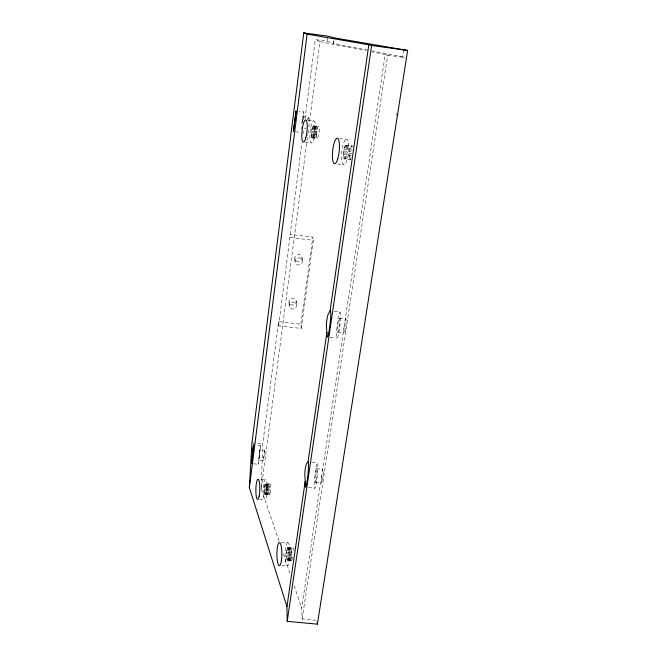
<?xml version="1.0" encoding="UTF-8"?>
<svg xmlns="http://www.w3.org/2000/svg" width="657" height="657" viewBox="0 0 657 657"><rect width="100%" height="100%" fill="white"/><g stroke="black" fill="none" stroke-linecap="round" stroke-linejoin="round"><path stroke-width="0.49" stroke-dasharray="3.29 2.46" d="M278.995 541.138L261.248 488.816L262.71 443.992L278.609 321.618L300.89 324.197L301.235 328.459L278.642 325.847L278.609 321.618M344.235 326.11L345.114 320.649A7.071 0.788 -83.4 0 1 346.14 322.185A7.071 0.788 -83.4 0 1 344.597 332.401A7.071 0.788 -83.4 0 1 344.112 327.276L344.235 326.11L321.593 476.424A6.849 0.706 -84.4 0 0 321.831 482.805A6.849 0.706 -84.4 0 0 323.228 473.533A6.849 0.706 -84.4 0 0 322.497 470.412L322.341 471.143M343.266 154.567L344.243 147.735L345.237 145.599L346.239 145.189C348.161 149.328 347.479 155.348 344.744 158.994L343.849 158.419L343.266 154.567L351.618 155.43M316.222 134.792L317.027 128.813L317.807 126.9L318.596 126.489C320.082 130.168 319.466 135.17 317.356 138.52L316.658 138.077L316.222 134.792L311.09 134.225L311.311 131.129L313.044 125.914L318.596 126.489M291.93 560.347L287.544 560.38C285.524 556.816 285.852 551.716 287.323 547.938L292.94 547.766L294.147 551.133M287.544 560.38L288.563 558.754L289.023 554.36L288.661 549.81L287.684 547.782M287.183 560.084L292.439 560.043L291.453 553.761L291.913 549.424L292.94 547.766M311.09 134.225L311.508 137.518L312.19 137.954C314.26 134.578 314.875 129.61 313.414 125.906M269.764 494.91L268.984 493.358L268.713 489.531L269.354 484.751L270.224 484.11L270.996 489.317L270.06 494.696L264.796 494.688L264.065 489.473L264.976 484.119L269.937 483.954M265.083 494.861L265.371 494.647C266.446 491.354 267.021 486.911 265.264 483.897M308.01 120.584L308.215 117.316L303.107 116.642L301.908 124.477M301.259 128.698L301.415 127.171M302.721 121.315L303.107 116.642M303.107 119.664L303.731 111.838L298.935 111.205M301.785 123.836L303.731 111.838M278.642 325.847L301.809 143.07M303 133.938L303.394 130.891M304.971 118.72L315.261 39.576L327.367 41.243L333.584 43.526L334.224 38.82M261.248 488.816L307.846 134.135M307.985 133.125L308.65 128.041M308.782 127.023L320 41.654L315.261 39.576M327.367 41.243L327.909 37.211M367.575 50.104L333.493 43.518L334.126 38.804M300.89 324.197L312.814 237.193L289.942 234.393M301.235 328.459L313.348 240.314L312.814 237.193M316.132 620.298L302.154 618.993L301.678 607.996L321.716 475.29M344.925 321.544L385.24 54.49L372.19 51.928M302.154 618.993L387.687 55.213L385.24 54.49M404.556 57.397L402.667 56.888L403.8 49.628M396.426 115.451L396.738 113.423M307.698 119.615L308.215 117.316M253.405 463.776L258.365 464.294L258.727 462.512L260.443 445.725L256.493 445.298M345.237 145.599L352.563 146.322L351.635 145.788C348.9 149.435 348.218 155.413 350.14 159.544L350.633 159.602L344.268 158.937M259.909 449.971L258.809 460.007L263.424 460.491L264.213 455.145L264.516 450.456L259.909 449.971L258.809 460.007M264.516 450.456L263.424 460.491M260.443 445.725L258.365 464.294M281.96 565.669L287.487 565.62M288.957 555.986L293.367 555.962M286.378 556.964L291.609 556.931M288.801 557.489L293.211 557.456M286.583 558.31L291.823 558.278M288.563 558.754L292.086 558.729M286.854 559.378L292.102 559.337M288.259 559.69L292.661 559.665M287.914 560.249L292.308 560.216M286.444 550.697L291.675 550.681M288.875 551.157L293.268 551.133M286.288 552.184L291.519 552.159M288.998 552.709L293.4 552.685M286.222 553.794L291.453 553.761M289.023 554.36L293.433 554.336M286.255 555.42L291.486 555.395M287.323 547.938L292.562 547.913M288.045 548.061L293.309 548.045M286.978 548.505L292.217 548.48M288.382 548.751L293.646 548.726M286.682 549.449L291.913 549.424M288.661 549.81L293.934 549.786M281.336 542.6L287.75 542.592A11.53 2.562 -89.9 0 1 289.811 560.207A11.53 2.562 -89.9 0 1 285.376 559.534A11.53 2.562 -89.9 0 1 287.75 542.592M264.796 494.688L270.06 494.696M259.474 499.369L265.001 499.419M266.29 489.268L270.996 489.317M264.065 489.473L268.713 489.531M266.233 490.697L270.93 490.746M264.073 490.878L268.729 490.935M266.093 492.036L270.799 492.085M264.163 492.192L268.82 492.241M265.896 493.193L270.594 493.243M264.319 493.308L268.984 493.358M264.533 494.163L270.347 494.13M264.976 484.119L270.224 484.11M265.806 484.562L270.495 484.628M264.697 484.694L269.354 484.751M266.028 485.408L270.717 485.466M264.451 485.589L269.107 485.646M266.184 486.525L270.881 486.582M264.254 486.73L268.91 486.788M266.274 487.839L270.971 487.896M264.122 488.061L268.779 488.118M260.755 479.298L265.338 479.372M337.739 163.987L344.219 164.652M343.537 157.466L350.707 158.23M343.849 158.419L351.158 159.191M315.459 482.312L321.692 482.961M308.388 487.527L314.9 488.2M343.521 151.011L351.15 151.751M343.332 152.818L351.938 153.681M343.332 156.152L351.199 156.982M311.747 462.265L317.298 462.857M316.748 468.687L322.948 469.336M345.754 145.156L352.136 145.821M305.086 142.249L311.163 142.906M344.72 146.478L351.914 147.16M347.192 147.948L352.119 148.474M344.243 147.735L350.099 148.359M343.833 149.279L352.201 150.075M251.96 442.851L262.71 443.992M313.356 135.662L318.546 136.229M339.513 138.578L346.945 139.391A12.795 3.4 -83.8 0 1 347.077 159.84A12.795 3.4 -83.8 0 1 341.533 156.719A12.795 3.4 -83.8 0 1 346.945 139.391M311.131 135.597L316.272 136.155M312.987 136.779L318.169 137.346M311.27 136.722L316.419 137.28M311.508 137.518L317.758 138.126M311.82 137.945L317.356 138.52M314.169 129.618L319.359 130.193M311.558 129.601L316.699 130.176M314.103 131.154L319.302 131.728M311.311 131.129L316.444 131.696M313.939 132.755L319.138 133.322M311.147 132.706L316.288 133.264M313.685 134.291L318.883 134.857M313.044 125.914L318.218 126.489M313.734 126.316L318.916 126.891M312.65 126.325L317.807 126.9M313.972 127.105L319.162 127.688M312.256 127.121L317.405 127.696M314.12 128.23L319.318 128.813M311.878 128.238L317.027 128.813M307.969 120.198L314.079 120.896A11.169 2.562 -83.9 0 1 314.03 138.602A11.169 2.562 -83.9 0 1 309.833 136.245A11.169 2.562 -83.9 0 1 314.079 120.896M337.682 332.13L344.202 332.885M330.143 337.378L336.959 338.158M334.249 311.385L340.096 312.067A13.156 1.371 -83.4 0 1 338.905 332.155A13.156 1.371 -83.4 0 1 336.63 331.153A13.156 1.371 -83.4 0 1 340.096 312.067M339.365 318.103A7.071 0.739 -83.4 0 1 338.716 328.935A7.071 0.739 -83.4 0 1 337.501 328.319A7.071 0.739 -83.4 0 1 339.365 318.103L345.886 318.867M290.139 237.473L313.348 240.314M304.216 128.09L305.916 128.312M295.33 131.761L300.101 132.386M387.687 55.213L404.507 57.52M371.583 50.876L402.667 56.888M320 41.654L366.171 50.737M283.274 553.736L290.501 575.047M294.114 585.707L301.678 607.996M302.056 257.536L302.425 260.928M294.788 258.513L295.05 261.921M296.192 301.095L296.471 305.053M289.023 302.056L289.203 306.039M316.148 480.07A6.849 0.657 -84.3 0 0 316.904 468.827A6.849 0.657 -84.3 0 0 315.27 477.59A6.849 0.657 -84.3 0 0 316.148 480.07M316.206 483.979A12.746 1.224 -84.3 0 0 317.594 463.103A12.746 1.224 -84.3 0 0 314.555 479.487A12.746 1.224 -84.3 0 0 316.206 483.979M266.528 496.273A10.027 2.037 -88.8 0 0 265.863 479.635A10.027 2.037 -88.8 0 0 263.186 492.265A10.027 2.037 -88.8 0 0 266.528 496.273M296.192 260.854A3.663 3.556 -5 0 0 302.056 258.464A3.663 3.556 -5 0 0 297.013 254.735A3.663 3.556 -5 0 0 296.192 260.854M296.479 264.295A3.72 3.605 -5 0 0 302.425 261.864A3.72 3.605 -5 0 0 297.317 258.094A3.72 3.605 -5 0 0 296.479 264.295M290.41 304.331A3.614 3.466 -3.4 0 0 296.192 301.998A3.614 3.466 -3.4 0 0 291.215 298.377A3.614 3.466 -3.4 0 0 290.41 304.331M290.608 308.338A3.671 3.507 -3.4 0 0 296.471 305.973A3.671 3.507 -3.4 0 0 291.421 302.31A3.671 3.507 -3.4 0 0 290.608 308.338"/><path stroke-width="0.99" d="M286.945 606.608L249.356 487.593L251.96 442.851L303.764 32.85L328.04 36.209L334.257 37.868L407.644 50.449L317.38 624.15L287.208 621.341L286.945 606.608L305.218 481.269L304.832 474.978A12.573 3.096 -89.1 0 1 306.458 463.826L308.043 461.879L326.882 332.598L326.414 326.504A12.968 3.474 -86.7 0 1 328.196 314.218L330.003 311.229L368.832 44.799L307.106 34.115L303.764 32.85M249.356 487.593L307.106 34.115M287.208 621.341L371.632 45.481L368.832 44.799M371.632 45.481L407.644 50.449M317.257 622.269L317.38 624.15M330.003 311.229A13.165 1.24 -83.4 0 1 330.528 319.088A13.165 1.24 -83.4 0 1 328.188 335.136A13.165 1.24 -83.4 0 1 326.882 332.598M308.043 461.879A12.762 1.1 -84.2 0 1 308.19 471.734A12.762 1.1 -84.2 0 1 306.072 486.287A12.762 1.1 -84.2 0 1 305.218 481.269M253.528 444.986L251.426 463.571L253.528 444.986M296.061 111.427L293.424 131.515L296.052 110.828L296.061 111.427M337.731 158.871A12.828 3.285 -83.9 0 0 337.657 138.372A12.828 3.285 -83.9 0 0 332.385 155.766A12.828 3.285 -83.9 0 0 337.731 158.871M305.842 137.715A11.194 2.48 -84 0 0 305.932 119.968A11.194 2.48 -84 0 0 301.793 135.367A11.194 2.48 -84 0 0 305.842 137.715M281.459 560.265A11.555 2.48 -89.8 0 0 279.504 542.608A11.555 2.48 -89.8 0 0 277.172 559.592A11.555 2.48 -89.8 0 0 281.459 560.265M259.121 496.191A10.052 1.963 -88.7 0 0 258.513 479.528A10.052 1.963 -88.7 0 0 255.893 492.183A10.052 1.963 -88.7 0 0 259.121 496.191"/></g></svg>
